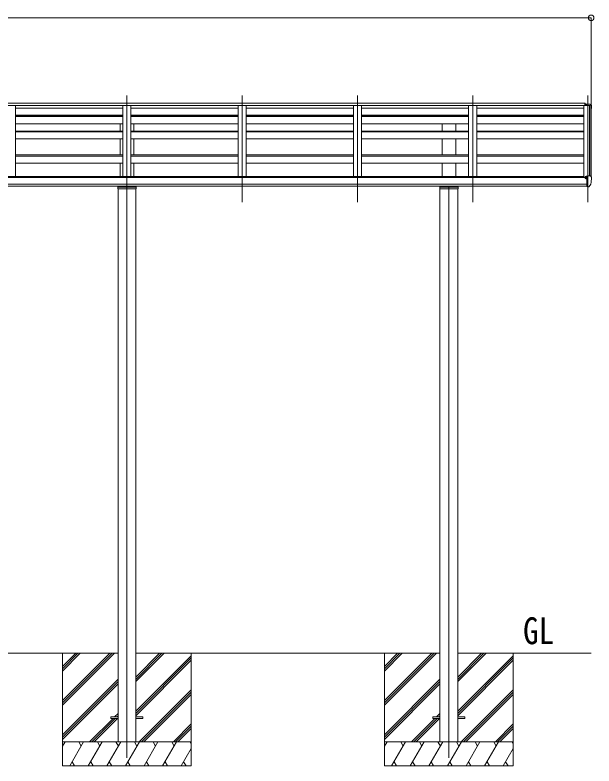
# Model space of a CAD drawing. Units: millimetres at full size, sheet at 1:35; details may follow other scales. Extents: x -9783 to 9892, y -6828 to 6752.
# Drawn here: x 2703 to 6300, y -4479 to 186 of the extents above; entities that cross this region are included whole.
import ezdxf
from ezdxf.enums import TextEntityAlignment as Align

# ---------------------------------------------------------------- set-up
doc = ezdxf.new("R2010")
doc.units = ezdxf.units.MM
doc.header["$LTSCALE"] = 35
doc.header["$PDMODE"] = 32
doc.header["$PDSIZE"] = 35
for name, color, linetype, lineweight in [('0-0_0', 7, 'Continuous', 9), ('0-1_本体', 4, 'Continuous', 9), ('0-2_部品', 7, 'Continuous', 9), ('0-8_PARTS2', 2, 'Continuous', 9), ('0-A_寸法', 6, 'Continuous', 9)]:
    doc.layers.add(name, color=color, linetype=linetype, lineweight=lineweight)
doc.styles.add('ＭＳ ゴシック', font='')
doc.styles.get('ＭＳ ゴシック').set_extended_font_data('MS Gothic')

msp = doc.modelspace()

# ---------------------------------------------------------------- linework, layer by layer
at = {"layer": '0-0_0'}
for p, q in [((1453.21, -3779.4), (3343.21, -3779.4)), ((2998.21, -3779.4), (2998.21, -4479.4)), ((2998.21, -4073.58), (3292.39, -3779.4)), ((2998.21, -4087.72), (3306.53, -3779.4)), ((2998.21, -4101.86), (3320.67, -3779.4)), ((2998.21, -3889.73), (3108.54, -3779.4)), ((2998.21, -3875.59), (3094.4, -3779.4)), ((2998.21, -3861.45), (3080.25, -3779.4)), ((3453.21, -3955.23), (3629.04, -3779.4)), ((3453.21, -3941.09), (3614.9, -3779.4)), ((3453.21, -3926.95), (3600.75, -3779.4)), ((3453.21, -3779.4), (5343.21, -3779.4)), ((3453.21, -4139.08), (3798.21, -3794.08)), ((3453.21, -4153.22), (3798.21, -3808.22)), ((3453.21, -4167.36), (3798.21, -3822.36)), ((3798.21, -3779.4), (3798.21, -4479.4)), ((4998.21, -3779.4), (4998.21, -4479.4)), ((4998.21, -4073.58), (5292.39, -3779.4)), ((4998.21, -4087.72), (5306.53, -3779.4)), ((4998.21, -4101.86), (5320.67, -3779.4)), ((4998.21, -3889.73), (5108.54, -3779.4)), ((4998.21, -3875.59), (5094.4, -3779.4)), ((4998.21, -3861.45), (5080.25, -3779.4)), ((5453.21, -3779.4), (6282.2, -3779.4)), ((5453.21, -3955.23), (5629.04, -3779.4)), ((5453.21, -3941.09), (5614.9, -3779.4)), ((5453.21, -3926.95), (5600.75, -3779.4)), ((5453.21, -4139.08), (5798.21, -3794.08)), ((5453.21, -4153.22), (5798.21, -3808.22)), ((5453.21, -4167.36), (5798.21, -3822.36)), ((5798.21, -3779.4), (5798.21, -4479.4)), ((2998.21, -4285.71), (3343.21, -3940.71)), ((2998.21, -4299.85), (3343.21, -3954.85)), ((4998.21, -4285.71), (5343.21, -3940.71)), ((4998.21, -4299.85), (5343.21, -3954.85)), ((2998.21, -4313.99), (3343.21, -3968.99)), ((3475.02, -4329.4), (3798.21, -4006.21)), ((4998.21, -4313.99), (5343.21, -3968.99)), ((5475.02, -4329.4), (5798.21, -4006.21)), ((3489.16, -4329.4), (3798.21, -4020.35)), ((3503.3, -4329.4), (3798.21, -4034.49)), ((5489.16, -4329.4), (5798.21, -4020.35)), ((5503.3, -4329.4), (5798.21, -4034.49)), ((3166.65, -4329.4), (3312.15, -4183.9)), ((3180.79, -4329.4), (3326.29, -4183.9)), ((3194.93, -4329.4), (3340.43, -4183.9)), ((3321.15, -4174.9), (3343.21, -4152.84)), ((3335.29, -4174.9), (3343.21, -4166.98)), ((5166.65, -4329.4), (5312.15, -4183.9)), ((5180.79, -4329.4), (5326.29, -4183.9)), ((5194.93, -4329.4), (5340.43, -4183.9)), ((5321.15, -4174.9), (5343.21, -4152.84)), ((5335.29, -4174.9), (5343.21, -4166.98)), ((3687.15, -4329.4), (3798.21, -4218.34)), ((3701.29, -4329.4), (3798.21, -4232.48)), ((5687.15, -4329.4), (5798.21, -4218.34)), ((5701.29, -4329.4), (5798.21, -4232.48)), ((3715.43, -4329.4), (3798.21, -4246.63)), ((5715.43, -4329.4), (5798.21, -4246.63)), ((3798.21, -4329.4), (2998.21, -4329.4)), ((2998.21, -4356.9), (3014.09, -4329.4)), ((3042.95, -4479.4), (3129.56, -4329.4)), ((3114.56, -4355.38), (3099.56, -4329.4)), ((3158.42, -4479.4), (3245.03, -4329.4)), ((3230.03, -4355.38), (3215.02, -4329.4)), ((3273.89, -4479.4), (3360.5, -4329.4)), ((3345.5, -4355.38), (3330.49, -4329.4)), ((3389.36, -4479.4), (3475.97, -4329.4)), ((3460.97, -4355.38), (3445.96, -4329.4)), ((3504.83, -4479.4), (3591.44, -4329.4)), ((3576.44, -4355.38), (3561.44, -4329.4)), ((3620.3, -4479.4), (3706.91, -4329.4)), ((3676.91, -4329.4), (3691.91, -4355.38)), ((3792.38, -4329.4), (3798.21, -4339.5)), ((5798.21, -4329.4), (4998.21, -4329.4)), ((4998.21, -4356.9), (5014.09, -4329.4)), ((5042.95, -4479.4), (5129.56, -4329.4)), ((5114.56, -4355.38), (5099.56, -4329.4)), ((5158.42, -4479.4), (5245.03, -4329.4)), ((5230.03, -4355.38), (5215.02, -4329.4)), ((5273.89, -4479.4), (5360.5, -4329.4)), ((5345.5, -4355.38), (5330.49, -4329.4)), ((5389.36, -4479.4), (5475.97, -4329.4)), ((5460.97, -4355.38), (5445.96, -4329.4)), ((5504.83, -4479.4), (5591.44, -4329.4)), ((5576.44, -4355.38), (5561.44, -4329.4)), ((5620.3, -4479.4), (5706.91, -4329.4)), ((5676.91, -4329.4), (5691.91, -4355.38)), ((5792.38, -4329.4), (5798.21, -4339.5)), ((3735.77, -4479.4), (3798.21, -4371.26)), ((5735.77, -4479.4), (5798.21, -4371.26)), ((3057.95, -4453.42), (3072.95, -4479.4)), ((3173.42, -4453.42), (3188.42, -4479.4)), ((3288.89, -4453.42), (3303.89, -4479.4)), ((3404.36, -4453.42), (3419.36, -4479.4)), ((3519.83, -4453.42), (3534.83, -4479.4)), ((3635.3, -4453.42), (3650.3, -4479.4)), ((3750.77, -4453.42), (3765.77, -4479.4)), ((5057.95, -4453.42), (5072.95, -4479.4)), ((5173.42, -4453.42), (5188.42, -4479.4)), ((5288.89, -4453.42), (5303.89, -4479.4)), ((5404.36, -4453.42), (5419.36, -4479.4)), ((5519.83, -4453.42), (5534.83, -4479.4)), ((5635.3, -4453.42), (5650.3, -4479.4)), ((5750.77, -4453.42), (5765.77, -4479.4)), ((2998.21, -4479.4), (3798.21, -4479.4)), ((4998.21, -4479.4), (5798.21, -4479.4))]:
    msp.add_line(p, q, dxfattribs=at)
at = {"layer": '0-1_本体'}
for p, q in [((6242.71, -361.89), (6242.71, -376.34)), ((6245.21, -376.34), (553.71, -376.34)), ((2657.21, -376.34), (2707.21, -376.34)), ((2707.21, -376.34), (2707.21, -816.65)), ((2707.21, -392.88), (3373.21, -392.88)), ((3373.21, -376.34), (3373.21, -816.65)), ((3373.21, -376.34), (3423.21, -376.34)), ((3423.21, -376.34), (3423.21, -816.65)), ((3423.21, -392.88), (4089.21, -392.88)), ((4089.21, -376.34), (4089.21, -816.65)), ((4089.21, -376.34), (4139.21, -376.34)), ((4139.21, -376.34), (4139.21, -816.65)), ((4139.21, -392.88), (4805.21, -392.88)), ((4805.21, -376.34), (4805.21, -816.65)), ((4805.21, -376.34), (4855.21, -376.34)), ((4855.21, -376.34), (4855.21, -816.65)), ((4855.21, -392.88), (5521.21, -392.88)), ((5521.21, -376.34), (5521.21, -816.65)), ((5521.21, -376.34), (5571.21, -376.34)), ((5571.21, -376.34), (5571.21, -816.65)), ((5571.21, -392.88), (6237.21, -392.88)), ((6237.21, -376.34), (6237.21, -823.07)), ((6273.13, -376.54), (6272.51, -378.16)), ((6273.21, -376.43), (6273.21, -813.22)), ((6281.26, -376.76), (6273.42, -376.35)), ((6282.2, -377.65), (6282.21, -819.76)), ((2707.21, -436.46), (3373.21, -436.46)), ((2707.21, -438.83), (3373.21, -438.83)), ((3373.21, -441.79), (2707.21, -441.79)), ((3373.21, -444.45), (2707.21, -444.45)), ((3355.71, -441.79), (3355.71, -438.83)), ((3423.21, -436.46), (4089.21, -436.46)), ((3423.21, -438.83), (4089.21, -438.83)), ((4089.21, -441.79), (3423.21, -441.79)), ((4089.21, -444.45), (3423.21, -444.45)), ((3440.71, -441.79), (3440.71, -438.83)), ((4139.21, -436.46), (4805.21, -436.46)), ((4139.21, -438.83), (4805.21, -438.83)), ((4805.21, -441.79), (4139.21, -441.79)), ((4805.21, -444.45), (4139.21, -444.45)), ((4855.21, -436.46), (5521.21, -436.46)), ((4855.21, -438.83), (5521.21, -438.83)), ((5521.21, -441.79), (4855.21, -441.79)), ((5521.21, -444.45), (4855.21, -444.45)), ((5355.71, -441.79), (5355.71, -438.83)), ((5440.71, -441.79), (5440.71, -438.83)), ((5571.21, -436.46), (6237.21, -436.46)), ((5571.21, -438.95), (6237.21, -438.95)), ((6237.21, -441.79), (5571.21, -441.79)), ((6237.21, -444.45), (5571.21, -444.45)), ((3373.21, -489.22), (2707.21, -489.22)), ((3355.71, -534.65), (3355.71, -489.22)), ((4089.21, -489.22), (3423.21, -489.22)), ((3440.71, -534.65), (3440.71, -489.22)), ((4805.21, -489.22), (4139.21, -489.22)), ((5521.21, -489.22), (4855.21, -489.22)), ((5355.71, -534.65), (5355.71, -489.22)), ((5440.71, -534.65), (5440.71, -489.22)), ((6237.21, -489.22), (5571.21, -489.22)), ((3373.21, -534.65), (2707.21, -534.65)), ((3373.21, -539.52), (2707.21, -539.52)), ((4089.21, -534.65), (3423.21, -534.65)), ((4089.21, -539.52), (3423.21, -539.52)), ((4805.21, -534.65), (4139.21, -534.65)), ((4805.21, -539.52), (4139.21, -539.52)), ((5521.21, -534.65), (4855.21, -534.65)), ((5521.21, -539.52), (4855.21, -539.52)), ((6237.21, -534.65), (5571.21, -534.65)), ((6237.21, -539.52), (5571.21, -539.52)), ((3373.21, -583.79), (2707.21, -583.79)), ((3355.71, -682.89), (3355.71, -583.79)), ((4089.21, -583.79), (3423.21, -583.79)), ((3440.71, -682.89), (3440.71, -583.79)), ((4805.21, -583.79), (4139.21, -583.79)), ((5521.21, -583.79), (4855.21, -583.79)), ((5355.71, -682.89), (5355.71, -583.79)), ((5440.71, -682.89), (5440.71, -583.79)), ((6237.21, -583.79), (5571.21, -583.79)), ((3373.21, -682.89), (2707.21, -682.89)), ((3373.21, -689.74), (2707.21, -689.74)), ((4089.21, -682.89), (3423.21, -682.89)), ((4089.21, -689.74), (3423.21, -689.74)), ((4805.21, -682.89), (4139.21, -682.89)), ((4805.21, -689.74), (4139.21, -689.74)), ((5521.21, -682.89), (4855.21, -682.89)), ((5521.21, -689.74), (4855.21, -689.74)), ((6237.21, -682.89), (5571.21, -682.89)), ((6237.21, -689.74), (5571.21, -689.74)), ((3373.21, -733.34), (2707.21, -733.34)), ((3355.71, -816.65), (3355.71, -733.34)), ((4089.21, -733.34), (3423.21, -733.34)), ((3440.71, -816.65), (3440.71, -733.34)), ((4805.21, -733.34), (4139.21, -733.34)), ((5521.21, -733.34), (4855.21, -733.34)), ((5355.71, -816.65), (5355.71, -733.34)), ((5440.71, -816.65), (5440.71, -733.34)), ((6237.21, -733.34), (5571.21, -733.34)), ((540.71, -823.07), (6255.71, -823.07)), ((564.21, -816.65), (6232.21, -816.65)), ((6232.21, -816.65), (6232.21, -823.07)), ((6255.71, -864.58), (540.71, -864.58)), ((6255.71, -876.49), (540.71, -876.49)), ((3343.21, -893.42), (3343.21, -4329.44)), ((3453.21, -893.42), (3453.21, -4329.44)), ((5343.21, -893.42), (5343.21, -4329.44)), ((5453.21, -893.42), (5453.21, -4329.44))]:
    msp.add_line(p, q, dxfattribs=at)
for points in [[(6242.71, -361.89), (553.71, -361.89), (553.71, -376.34)], [(6272.51, -813.22), (6272.51, -376.34), (6237.21, -376.34)]]:
    msp.add_lwpolyline(points, dxfattribs=at)
msp.add_circle((6248.23, -827.71), 3, dxfattribs=at)
for centre, radius, start, end in [((6273.41, -376.65), 0.301, 87.13321, 158.93673), ((6281.21, -377.76), 1, 6.23034, 87)]:
    msp.add_arc(centre, radius, start, end, dxfattribs=at)
at = {"layer": '0-2_部品', "color": 4}
for p, q in [((6245.21, -361.89), (6242.71, -361.89)), ((6244.21, -361.89), (6244.21, -376.34)), ((6245.21, -361.89), (6245.21, -376.34)), ((6255.71, -368.26), (6245.71, -368.35)), ((6245.71, -373.44), (6245.71, -368.35)), ((6274.21, -368.26), (6255.71, -368.26)), ((6262.21, -376.34), (6262.21, -368.26)), ((6274.21, -368.26), (6276.54, -368.4)), ((6277.3, -368.83), (6281.37, -374.64)), ((6245.71, -373.44), (6255.71, -373.44)), ((6255.71, -376.34), (6255.71, -373.44)), ((6284.21, -377.63), (6284.21, -378.26)), ((6245.71, -818.67), (6245.71, -822.65)), ((6260.71, -817.51), (6246.71, -817.56)), ((6250.21, -817.55), (6250.21, -815.65)), ((6250.71, -827.74), (6250.41, -827.74)), ((6251.24, -827.74), (6250.71, -827.74)), ((6251.03, -815.24), (6260.71, -814.51)), ((6255.71, -822.55), (6262.21, -822.16)), ((6260.71, -813.74), (6262.21, -813.74)), ((6260.71, -813.74), (6260.71, -819.91)), ((6262.21, -881.32), (6262.21, -812.82)), ((6277.3, -813.39), (6281.37, -819.2)), ((6284.21, -822.19), (6284.21, -822.82)), ((3344.21, -884.11), (3452.21, -884.11)), ((5344.21, -884.11), (5452.21, -884.11)), ((6255.71, -878.12), (6261.21, -878.12)), ((6261.71, -879.12), (6261.21, -878.12)), ((6262.21, -879.12), (6261.71, -879.12)), ((6263.71, -881.23), (6262.21, -881.32)), ((6263.71, -881.23), (6267.42, -881)), ((6269.83, -879.51), (6279.58, -864.13)), ((3298.21, -4174.9), (3298.21, -4183.9)), ((3343.21, -4174.9), (3298.21, -4174.9)), ((3343.21, -4183.9), (3298.21, -4183.9)), ((3498.21, -4174.9), (3453.21, -4174.9)), ((3498.21, -4183.9), (3453.21, -4183.9)), ((3498.21, -4174.9), (3498.21, -4183.9)), ((5298.21, -4174.9), (5298.21, -4183.9)), ((5343.21, -4174.9), (5298.21, -4174.9)), ((5343.21, -4183.9), (5298.21, -4183.9)), ((5498.21, -4174.9), (5453.21, -4174.9)), ((5498.21, -4183.9), (5453.21, -4183.9)), ((5498.21, -4174.9), (5498.21, -4183.9))]:
    msp.add_line(p, q, dxfattribs=at)
for points in [[(6245.71, -826.12), (6245.71, -827.74), (6245.24, -827.74)], [(6250.41, -826.55), (6250.41, -827.74), (6245.71, -827.74)], [(6251.03, -815.24), (6250.87, -815.25), (6250.71, -815.29), (6250.57, -815.33), (6250.44, -815.38), (6250.34, -815.44), (6250.27, -815.51), (6250.22, -815.58), (6250.21, -815.65)], [(6255.71, -878.12), (6255.71, -819.91), (6260.71, -819.91)], [(6262.21, -812.82), (6274.21, -812.82), (6276.54, -812.96)], [(3455.21, -876.44), (3455.21, -893.37), (3341.21, -893.37), (3341.21, -876.44)], [(5455.21, -876.44), (5455.21, -893.37), (5341.21, -893.37), (5341.21, -876.44)], [(6262.21, -867.43), (6259.05, -867.02), (6255.71, -866.59)]]:
    msp.add_lwpolyline(points, dxfattribs=at)
for centre, radius, start, end in [((6276.48, -369.4), 1, 35, 86.5), ((6281.21, -377.63), 3, 0, 87), ((6082.21, -378.26), 202, 351.91451, 0), ((6248.21, -827.74), 2.5, 28.35764, 180), ((6248.21, -827.74), 2.5, 0, 28.35764), ((6276.48, -813.96), 1, 35, 86.5), ((6091.72, -822.82), 192.49, 347.8767, 359.9992), ((6281.21, -822.19), 3, 0, 87), ((6267.23, -878.01), 3, 273.5, 330), ((6276.98, -862.63), 3, 330, 348.16652)]:
    msp.add_arc(centre, radius, start, end, dxfattribs=at)
msp.add_ellipse((6246.71, -818.67), major_axis=(0.02, 1.1), ratio=0.906239, start_param=0.0206394, end_param=1.5914357, dxfattribs=at)
at = {"layer": '0-8_PARTS2'}
for p, q in [((3398.21, -977.06), (3398.21, -314.53)), ((4114.21, -977.06), (4114.21, -314.53)), ((4830.21, -977.06), (4830.21, -314.53)), ((5546.21, -977.06), (5546.21, -314.53)), ((6262.21, -977.06), (6262.21, -314.53)), ((3398.21, -883.26), (3398.21, -4429.4)), ((5398.21, -883.26), (5398.21, -4429.4))]:
    msp.add_line(p, q, dxfattribs=at)
at = {"layer": '0-A_寸法'}
for p, q in [((514.22, 168.96), (6282.2, 168.96)), ((6282.2, 168.96), (6282.2, -376.66))]:
    msp.add_line(p, q, dxfattribs=at)
msp.add_point((6282.2, 168.96), dxfattribs=at)

# ---------------------------------------------------------------- texts
at = {"layer": '0-0_0', "style": 'ＭＳ ゴシック', "width": 0.85}
msp.add_text('GL', height=166.8, dxfattribs=at).set_placement((5859.42, -3772.46), align=Align.BOTTOM_LEFT)

doc.saveas('drawing.dxf')
